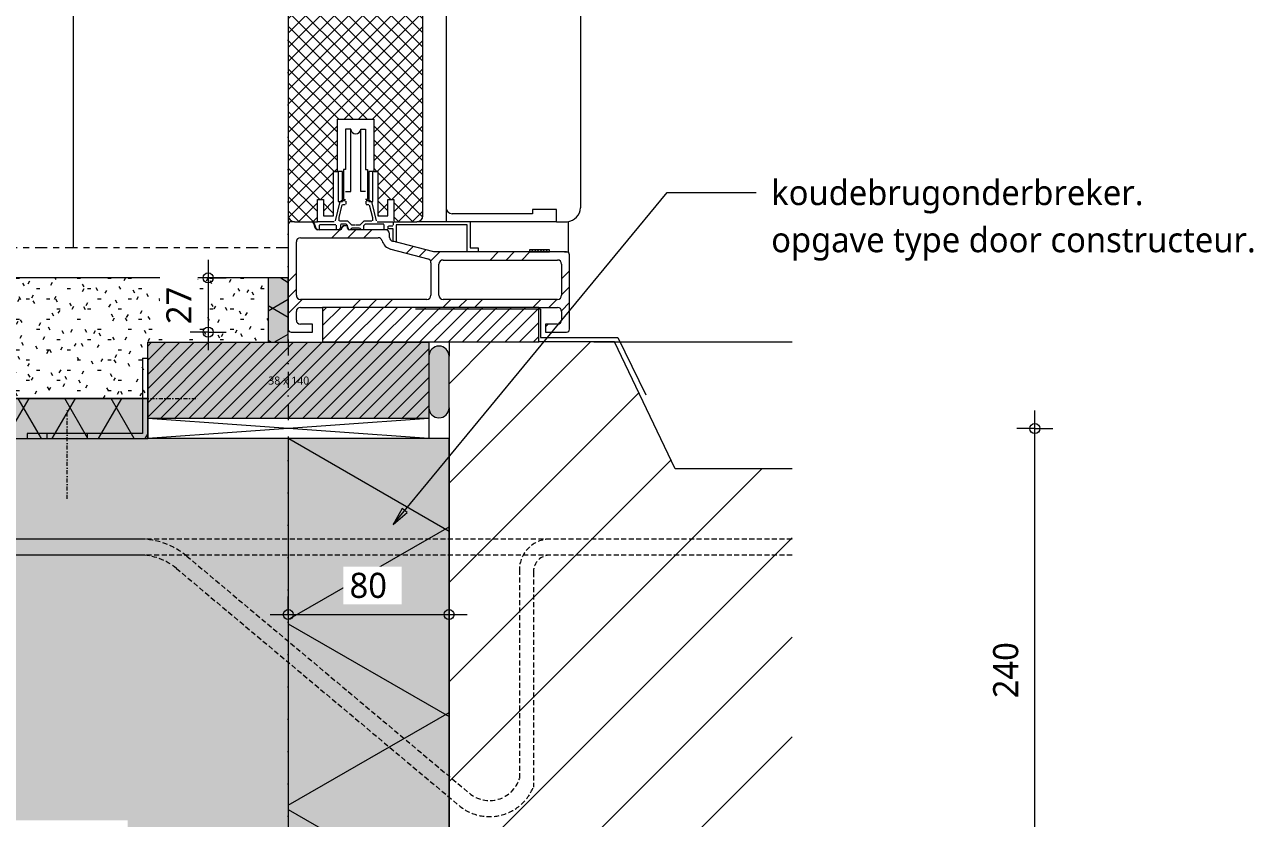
# Model space of a CAD drawing. Header units: millimetres. Extents: x -435 to 27166, y -19117 to 26500.
# Drawn here: x 7391 to 8002, y 19116 to 19512 of the extents above; entities that cross this region are included whole.
import ezdxf

# ---------------------------------------------------------------- set-up
doc = ezdxf.new("R2010")
doc.units = ezdxf.units.MM
for name, pattern in [('MV_center', [15, 6, -3, 3, -3]), ('MV_hidden', [3.75, 2.5, -1.25]), ('MV_stramien', [16, 8, -4, 0, -4]), ('Streep-stip _ detail', [4, 2, -1, 0, -1])]:
    doc.linetypes.add(name, pattern=pattern)
for name, color, linetype, lineweight in [('A-ANNO-DIMS', 211, 'Continuous', 13), ('A-ANNO-DIMS-5', 211, 'Continuous', 13), ('A-ANNO-NOTE', 131, 'Continuous', 18), ('A-DETL', 90, 'Continuous', 13), ('A-DETL-GENF', 92, 'Continuous', 18), ('A-DETL-MEDM', 33, 'Continuous', 18), ('G-ANNO-TEXT', 231, 'Continuous', 13)]:
    doc.layers.add(name, color=color, linetype=linetype, lineweight=lineweight)
doc.styles.add('Segoe UI_1', font='segoeui.ttf', dxfattribs={"height": 4})
doc.styles.add('Segoe UI_3', font='segoeui.ttf', dxfattribs={"height": 12.5})
doc.dimstyles.new('2_5_mm_4', dxfattribs={"dimscale": 304.8, "dimtxt": 13.092049, "dimasz": 0.016404, "dimexe": 0.029528, "dimexo": 0.0625, "dimgap": 0.014764, "dimtad": 1, "dimdec": 0, "dimzin": 0, "dimdsep": 46, "dimtxsty": 'Segoe UI_3', "dimblk1": 'DOTBLANK', "dimblk2": 'DOTBLANK', "dimsah": 1, "dimcen": 0.09, "dimdle": 0.029528, "dimazin": 0, "dimtfac": 1, "dimtdec": 4, "dimtix": 1, "dimtmove": 0, "dimatfit": 3, "dimfxl": 0.029528, "dimfxlon": 1, "dimtvp": 1, "dimtfill": 1, "dimtolj": 1, "dimtzin": 0, "dimarcsym": 2})

# ---------------------------------------------------------------- blocks, each defined once
blk = doc.blocks.new('42 isolatie - Type 1-3766382-Details Appartement')
at = {"layer": 'A-DETL-GENF'}
blk.add_hatch(color=256, dxfattribs=at).paths.add_polyline_path([(33.79, 0.8), (448.39, 0.8), (448.39, 20.8), (33.79, 20.8)])
at = {"layer": 'A-DETL-GENF', "lineweight": 13}
h = blk.add_hatch(dxfattribs=at)
h.set_pattern_fill('FP_94', color=256, style=0, pattern_type=2)
h.set_pattern_definition([(60, (-2355.522, 120.812), (-17.32051, 10), []), (120, (-2355.522, 120.812), (-17.32051, -10), [])])
h.paths.add_polyline_path([(33.79, 0.8), (448.39, 0.8), (448.39, 20.8), (33.79, 20.8)])
at = {"layer": 'A-DETL-GENF'}
for p, q in [((448.39, 20.8), (33.79, 20.8)), ((448.39, 10.8), (448.39, 20.8)), ((448.39, 0.8), (448.39, 10.8)), ((448.39, 0.8), (448.39, 10.8)), ((33.79, 0.8), (448.39, 0.8)), ((33.79, 0.8), (448.39, 0.8))]:
    blk.add_line(p, q, dxfattribs=at)
blk = doc.blocks.new('42 isolatie - Type 1-3765415-Details Appartement')
at = {"layer": 'A-DETL-GENF'}
blk.add_hatch(color=256, dxfattribs=at).paths.add_polyline_path([(0.28, 80.8), (0.28, 0.8), (235.28, 0.8), (235.28, 80.8), (176.12, 80.8)])
at = {"layer": 'A-DETL-GENF', "lineweight": 13}
h = blk.add_hatch(dxfattribs=at)
h.set_pattern_fill('FP_87', color=256, style=0, pattern_type=2)
h.set_pattern_definition([(60, (0, 0), (-69.282, 40), []), (120, (0, 0), (-69.282, -40), [])])
h.paths.add_polyline_path([(0.28, 80.8), (0.28, 0.8), (235.28, 0.8), (235.28, 80.8), (176.12, 80.8)])
at = {"layer": 'A-DETL-GENF'}
for p, q in [((235.28, 80.8), (0.28, 80.8)), ((0.28, 80.8), (0.28, 0.8)), ((235.28, 80.8), (0.28, 80.8)), ((0.28, 80.8), (0.28, 0.8)), ((235.28, 0.8), (235.28, 80.8)), ((235.28, 0.8), (235.28, 80.8)), ((0.28, 0.8), (235.28, 0.8))]:
    blk.add_line(p, q, dxfattribs=at)
blk = doc.blocks.new('42 isolatie - Type 1-3765361-Details Appartement')
at = {"layer": 'A-DETL-GENF'}
blk.add_hatch(color=256, dxfattribs=at).paths.add_polyline_path([(0.28, 0.8), (32.28, 0.8), (32.28, 10.8), (0.28, 10.8)])
at = {"layer": 'A-DETL-GENF', "lineweight": 13}
h = blk.add_hatch(dxfattribs=at)
h.set_pattern_fill('FP_95', color=256, style=0, pattern_type=2)
h.set_pattern_definition([(60, (-2375.531, 120.812), (-12.99038, 7.5), []), (120, (-2375.531, 120.812), (-12.99038, -7.5), [])])
h.paths.add_polyline_path([(0.28, 0.8), (32.28, 0.8), (32.28, 10.8), (0.28, 10.8)])
at = {"layer": 'A-DETL-GENF'}
for p, q in [((32.28, 10.8), (0.28, 10.8)), ((0.28, 10.8), (0.28, 0.8)), ((32.28, 10.8), (0.28, 10.8)), ((32.28, 0.8), (32.28, 10.8)), ((32.28, 0.8), (32.28, 10.8)), ((0.28, 0.8), (6.78, 0.8)), ((0.28, 0.8), (6.78, 0.8)), ((6.78, 0.8), (32.28, 0.8))]:
    blk.add_line(p, q, dxfattribs=at)
blk = doc.blocks.new('00 hout_rechthoekig_sls - SLS 38x140-V76-Details Appartement')
at = {"layer": 'A-DETL-GENF', "lineweight": 13}
blk.add_hatch(color=256, dxfattribs=at).paths.add_polyline_path([(140, -38), (140, 0), (0, 0), (0, -38), (102.67, -38)])
at = {"layer": 'A-DETL-MEDM', "lineweight": 13}
h = blk.add_hatch(dxfattribs=at)
h.set_pattern_fill('FP_96', color=256, style=0, pattern_type=2)
h.set_pattern_definition([(45, (-7451.883, -19353.449), (-3.5355339, 3.5355339), [])])
h.paths.add_polyline_path([(140, -38), (140, 0), (0, 0), (0, -38), (102.67, -38)])
at = {"layer": 'A-DETL-MEDM'}
for p, q in [((0, 0), (140, 0)), ((0, -38), (0, 0)), ((140, 0), (140, -6.94)), ((140, 0), (140, -6.94)), ((140, 0), (140, -6.94)), ((140, -6.94), (140, -32.64)), ((140, -6.94), (140, -32.64)), ((140, -6.94), (140, -32.64)), ((140, -32.64), (140, -38)), ((140, -32.64), (140, -38)), ((140, -32.64), (140, -38)), ((140, -38), (0, -38)), ((140, -38), (0, -38))]:
    blk.add_line(p, q, dxfattribs=at)
blk = doc.blocks.new('30_L-anker - 60x40-3126459-Details Appartement')
at = {"layer": 'A-DETL-GENF'}
for p, q in [((2.5, 60), (0, 60)), ((0, 60), (0, 0)), ((2.5, 2.5), (2.5, 60)), ((0, 50), (2.5, 50)), ((0, 30), (2.5, 30)), ((40, 0), (0, 0)), ((40, 2.5), (2.5, 2.5)), ((40, 2.5), (40, 0))]:
    blk.add_line(p, q, dxfattribs=at)
at = {"layer": 'A-DETL-GENF', "linetype": 'Streep-stip _ detail', "lineweight": 13}
for p, q in [((-30, 40), (15, 40)), ((20, 15), (20, -25))]:
    blk.add_line(p, q, dxfattribs=at)
blk = doc.blocks.new('DIMBLOCK307-Details Appartement')
at = {"layer": 'A-ANNO-DIMS-5'}
for p, q in [((7893.49, 19061.45), (7893.49, 19319.45)), ((7893.49, 19310.45), (7884.49, 19310.45)), ((7893.49, 19310.45), (7902.49, 19310.45)), ((7893.49, 19070.45), (7884.49, 19070.45)), ((7893.49, 19070.45), (7902.49, 19070.45))]:
    blk.add_line(p, q, dxfattribs=at)
for centre in [(7893.49, 19310.45), (7893.49, 19070.45)]:
    blk.add_circle(centre, 2.5, dxfattribs=at)
at = {"layer": 'A-ANNO-DIMS-5', "color": 0, "insert": (7872.69, 19176.17), "char_height": 12.5, "width": 34.2774, "attachment_point": 1, "rotation": 90, "line_spacing_factor": 1.142579, "style": 'Segoe UI_3', "bg_fill": 3, "box_fill_scale": 1.25, "bg_fill_color": 9, "bg_fill_true_color": 13158600, "bg_fill_transparency": 0}
blk.add_mtext('240', dxfattribs=at)
blk = doc.blocks.new('_DotBlank')
at = {"color": 0, "linetype": 'ByBlock', "lineweight": -2}
blk.add_line((-0.5, 0), (-1, 0), dxfattribs=at)
blk.add_circle((0, 0), 0.5, dxfattribs=at)
blk = doc.blocks.new('DIMBLOCK308-Details Appartement')
at = {"layer": 'A-ANNO-DIMS-5'}
for p, q in [((7481.97, 19394.45), (7481.97, 19349.45)), ((7481.97, 19385.45), (7472.97, 19385.45)), ((7481.97, 19385.45), (7490.97, 19385.45)), ((7481.97, 19358.45), (7472.97, 19358.45)), ((7481.97, 19358.45), (7490.97, 19358.45))]:
    blk.add_line(p, q, dxfattribs=at)
for centre in [(7481.97, 19385.45), (7481.97, 19358.45)]:
    blk.add_circle(centre, 2.5, dxfattribs=at)
at = {"layer": 'A-ANNO-DIMS-5', "color": 0, "insert": (7461.16, 19362.43), "char_height": 12.5, "width": 22.8516, "attachment_point": 1, "rotation": 90, "line_spacing_factor": 1.142579, "style": 'Segoe UI_3', "bg_fill": 3, "box_fill_scale": 1.25, "bg_fill_color": 9, "bg_fill_true_color": 13158600, "bg_fill_transparency": 0}
blk.add_mtext('27', dxfattribs=at)
blk = doc.blocks.new('DIMBLOCK309-Details Appartement')
at = {"layer": 'A-ANNO-DIMS-5'}
for p, q in [((7521.88, 19217.83), (7521.88, 19226.83)), ((7601.88, 19217.83), (7601.88, 19226.83)), ((7512.88, 19217.83), (7610.88, 19217.83)), ((7521.88, 19217.83), (7521.88, 19208.83)), ((7601.88, 19217.83), (7601.88, 19208.83))]:
    blk.add_line(p, q, dxfattribs=at)
for centre in [(7521.88, 19217.83), (7601.88, 19217.83)]:
    blk.add_circle(centre, 2.5, dxfattribs=at)
at = {"layer": 'A-ANNO-DIMS-5', "color": 0, "insert": (7552.36, 19238.64), "char_height": 12.5, "width": 22.8516, "attachment_point": 1, "line_spacing_factor": 1.142579, "style": 'Segoe UI_3', "bg_fill": 3, "box_fill_scale": 1.25, "bg_fill_color": 9, "bg_fill_true_color": 13158600, "bg_fill_transparency": 0}
blk.add_mtext('80', dxfattribs=at)

msp = doc.modelspace()

# ---------------------------------------------------------------- hatches: boundary and pattern name
at = {"layer": 'A-DETL-GENF', "lineweight": 13}
h = msp.add_hatch(dxfattribs=at)
h.set_pattern_fill('FP_20', color=250, style=0, pattern_type=2)
h.set_pattern_definition([(45, (0, 0), (-3.5355339, 3.5355339), []), (135, (0, 0), (-3.5355339, -3.5355339), [])])
h.paths.add_polyline_path([(7524.89, 19413.45), (7536.38, 19413.45), (7536.38, 19424.45), (7539.38, 19424.45), (7539.38, 19416.45), (7544.38, 19416.45), (7544.38, 19438.45), (7546.38, 19438.45), (7546.38, 19464.45), (7564.38, 19464.45), (7564.38, 19438.45), (7566.38, 19438.45), (7566.38, 19416.45), (7571.38, 19416.45), (7571.38, 19424.45), (7574.38, 19424.45), (7574.38, 19413.45), (7585.88, 19413.45), (7586.66, 19413.55), (7587.38, 19413.85), (7588, 19414.33), (7588.48, 19414.95), (7588.78, 19415.67), (7588.88, 19416.45), (7588.88, 19525.45), (7588.08, 19526.63), (7587.06, 19527.64), (7585.88, 19528.45), (7576.88, 19533.45), (7576.88, 19555.45), (7533.88, 19555.45), (7533.88, 19533.45), (7524.88, 19528.45), (7524.11, 19528.35), (7523.38, 19528.05), (7522.76, 19527.57), (7522.29, 19526.95), (7521.99, 19526.23), (7521.88, 19525.45), (7521.88, 19416.45), (7521.99, 19415.67), (7522.29, 19414.95), (7522.77, 19414.33), (7523.39, 19413.85), (7524.12, 19413.55)])
h = msp.add_hatch(dxfattribs=at)
h.set_pattern_fill('FP_83', color=254, style=0, pattern_type=2)
h.set_pattern_definition([(45, (0, 0), (-22.45064, 22.45064), []), (45, (7.938, 0), (0, 44.90128), []), (45, (-7.938, 0), (0, 44.90128), [])])
h.paths.add_polyline_path([(7649.88, 19358.45), (7660.77, 19358.5), (7661.13, 19358.65), (7661.44, 19358.89), (7661.68, 19359.2), (7661.83, 19359.56), (7661.88, 19359.95), (7661.83, 19397.27), (7661.68, 19397.63), (7661.44, 19397.94), (7661.13, 19398.18), (7660.77, 19398.33), (7660.38, 19398.38), (7594.24, 19398.38), (7573.84, 19403.69), (7573.35, 19403.91), (7572.93, 19404.22), (7572.59, 19404.63), (7572.36, 19405.11), (7572.24, 19405.63), (7572.24, 19407.45), (7572.17, 19407.97), (7571.97, 19408.45), (7571.65, 19408.86), (7571.24, 19409.18), (7570.76, 19409.38), (7570.24, 19409.45), (7552.23, 19409.48), (7551.86, 19409.68), (7551.63, 19410.03), (7551.57, 19410.45), (7551.54, 19410.87), (7551.32, 19411.22), (7550.95, 19411.42), (7550.74, 19411.45), (7549.23, 19411.42), (7548.86, 19411.22), (7548.63, 19410.87), (7548.57, 19410.45), (7548.54, 19410.03), (7548.32, 19409.68), (7547.95, 19409.48), (7547.74, 19409.45), (7536.79, 19409.5), (7536.37, 19409.65), (7535.99, 19409.89), (7535.67, 19410.2), (7535.44, 19410.58), (7535.29, 19411), (7535.19, 19411.89), (7535.04, 19412.32), (7534.8, 19412.7), (7534.48, 19413.01), (7534.11, 19413.25), (7533.68, 19413.4), (7533.05, 19413.45), (7522.99, 19413.4), (7522.63, 19413.25), (7522.32, 19413.01), (7522.08, 19412.7), (7521.93, 19412.34), (7521.88, 19411.95), (7521.93, 19359.56), (7522.08, 19359.2), (7522.32, 19358.89), (7522.63, 19358.65), (7522.99, 19358.5), (7523.38, 19358.45), (7533.88, 19358.45), (7533.88, 19362.45), (7527.88, 19362.45), (7527.37, 19362.52), (7526.88, 19362.72), (7526.47, 19363.03), (7526.15, 19363.45), (7525.95, 19363.93), (7525.88, 19364.45), (7525.88, 19368.8), (7525.95, 19369.32), (7526.15, 19369.8), (7526.47, 19370.21), (7526.88, 19370.53), (7527.37, 19370.73), (7527.88, 19370.8), (7655.88, 19370.8), (7656.4, 19370.73), (7656.88, 19370.53), (7657.3, 19370.21), (7657.62, 19369.8), (7657.82, 19369.32), (7657.88, 19368.8), (7657.88, 19364.45), (7657.82, 19363.93), (7657.62, 19363.45), (7657.3, 19363.03), (7656.88, 19362.72), (7656.4, 19362.52), (7655.88, 19362.45), (7649.88, 19362.45)])
h.paths.add_polyline_path([(7538.88, 19374.8), (7527.88, 19374.8), (7527.37, 19374.87), (7526.88, 19375.07), (7526.47, 19375.38), (7526.15, 19375.8), (7525.95, 19376.28), (7525.88, 19376.8), (7525.88, 19403.45), (7525.95, 19403.97), (7526.15, 19404.45), (7526.47, 19404.86), (7526.88, 19405.18), (7527.37, 19405.38), (7527.88, 19405.45), (7566.64, 19405.45), (7567.15, 19405.38), (7567.63, 19405.19), (7568.04, 19404.87), (7568.36, 19404.47), (7569.18, 19402.56), (7570.14, 19401.34), (7571.38, 19400.41), (7572.83, 19399.82), (7591.8, 19394.83), (7592.16, 19394.59), (7592.47, 19394.27), (7592.69, 19393.9), (7592.84, 19393.49), (7592.88, 19393.05), (7592.88, 19376.8), (7592.82, 19376.28), (7592.62, 19375.8), (7592.3, 19375.38), (7591.88, 19375.07), (7591.4, 19374.87), (7590.88, 19374.8), (7554.55, 19374.8)])
h.paths.add_polyline_path([(7646.57, 19374.8), (7598.88, 19374.8), (7598.37, 19374.87), (7597.88, 19375.07), (7597.47, 19375.38), (7597.15, 19375.8), (7596.95, 19376.28), (7596.88, 19376.8), (7596.88, 19392.38), (7596.95, 19392.9), (7597.15, 19393.38), (7597.47, 19393.79), (7597.88, 19394.11), (7598.37, 19394.31), (7598.88, 19394.38), (7655.88, 19394.38), (7656.4, 19394.31), (7656.88, 19394.11), (7657.3, 19393.79), (7657.62, 19393.38), (7657.82, 19392.9), (7657.88, 19392.38), (7657.88, 19376.8), (7657.82, 19376.28), (7657.62, 19375.8), (7657.3, 19375.38), (7656.88, 19375.07), (7656.4, 19374.87), (7655.88, 19374.8)])
h = msp.add_hatch(dxfattribs=at)
h.set_pattern_fill('FP_17', color=254, style=0, pattern_type=2)
h.set_pattern_definition([(0, (0, 0), (20.32, 5.08), [1.676, -13.564, 1.676, -13.564, -81.28]), (0, (0, 0), (20.32, 5.08), [-30.48, 1.676, -28.804, 1.676, -13.564, -35.56]), (0, (0, 0), (20.32, 5.08), [-76.2, 1.676, -8.484, 1.676, -23.724]), (120, (7.62, 2.54), (-14.559409, 15.0576362), [1.676, -13.564, 1.676, -13.564, -81.28]), (120, (7.62, 2.54), (-14.559409, 15.0576362), [-30.48, 1.676, -28.804, 1.676, -13.564, -35.56]), (120, (7.62, 2.54), (-14.559409, 15.0576362), [-76.2, 1.676, -8.484, 1.676, -23.724]), (240, (10.16, 12.7), (-5.760591, -20.1376362), [1.676, -13.564, 1.676, -13.564, -81.28]), (240, (10.16, 12.7), (-5.760591, -20.1376362), [-30.48, 1.676, -28.804, 1.676, -13.564, -35.56]), (240, (10.16, 12.7), (-5.760591, -20.1376362), [-76.2, 1.676, -8.484, 1.676, -23.724])])
h.paths.add_polyline_path([(7451.88, 19325.45), (7451.88, 19353.45), (7511.88, 19353.45), (7511.88, 19385.45), (7037.29, 19385.45), (7037.29, 19325.45), (7435.95, 19325.45)])
h = msp.add_hatch(dxfattribs=at)
h.set_pattern_fill('FP_33', color=250, style=0, pattern_type=2)
h.set_pattern_definition([(45, (0, 0), (-3.5355339, 3.5355339), [])])
h.paths.add_polyline_path([(7538.88, 19353.66), (7646.57, 19353.66), (7646.57, 19370.8), (7538.88, 19370.8)])
h = msp.add_hatch(dxfattribs=at)
h.set_pattern_fill('FP_78', color=250, style=0, pattern_type=2)
h.set_pattern_definition([(45, (0, 0), (-24.74874, 24.74874), [])])
h.paths.add_polyline_path([(7673.15, 19070.45), (7772.6, 19070.45), (7772.6, 19290.45), (7714.42, 19290.45), (7684.27, 19353.66), (7601.88, 19353.66), (7601.88, 19070.45)])
at = {"layer": 'A-DETL-GENF'}
for color, points in [(7, [(7596.88, 19315.81), (7598.18, 19315.98), (7599.38, 19316.48), (7600.42, 19317.27), (7601.21, 19318.31), (7601.71, 19319.51), (7601.88, 19320.81), (7601.88, 19346.51), (7601.71, 19347.81), (7601.21, 19349.01), (7600.42, 19350.05), (7599.38, 19350.84), (7598.18, 19351.34), (7596.88, 19351.51), (7595.59, 19351.34), (7594.38, 19350.84), (7593.35, 19350.05), (7592.55, 19349.01), (7592.05, 19347.81), (7591.88, 19346.51), (7591.88, 19320.81), (7592.05, 19319.51), (7592.55, 19318.31), (7593.35, 19317.27), (7594.38, 19316.48), (7595.59, 19315.98)]), (9, [(7469.27, 19065.45), (7521.88, 19065.45), (7521.88, 19305.45), (7037.29, 19305.45), (7037.29, 19115.45), (7441.88, 19115.45), (7441.88, 19065.45), (7468.62, 19065.45)])]:
    msp.add_hatch(color=color, dxfattribs=at).paths.add_polyline_path(points)
at = {"layer": 'G-ANNO-TEXT'}
msp.add_hatch(color=7, dxfattribs=at).paths.add_polyline_path([(7574.01, 19262.7), (7580.97, 19268.63), (7578.52, 19270.65)])

# ---------------------------------------------------------------- linework, layer by layer
at = {"layer": 'A-DETL'}
for p, q in [((7414.88, 19400.45), (7414.88, 19709.02)), ((7600.38, 19709.02), (7600.38, 19420.45)), ((7667.38, 19709.02), (7667.38, 19420.36)), ((7655.38, 19413.45), (7660.75, 19413.45))]:
    msp.add_line(p, q, dxfattribs=at)
at = {"layer": 'A-DETL', "linetype": 'MV_stramien', "lineweight": 18}
msp.add_line((7521.88, 19709.02), (7521.88, 18717.93), dxfattribs=at)
at = {"layer": 'A-DETL', "lineweight": 18}
for p, q in [((7521.88, 19525.45), (7521.88, 19416.45)), ((7588.88, 19416.45), (7588.88, 19525.45)), ((7546.38, 19438.45), (7546.38, 19464.45)), ((7546.38, 19464.45), (7564.38, 19464.45)), ((7564.38, 19464.45), (7564.38, 19438.45)), ((7550.38, 19459.45), (7550.38, 19439.45)), ((7552.93, 19459.45), (7550.38, 19459.45)), ((7552.93, 19428.45), (7552.93, 19459.45)), ((7557.93, 19428.45), (7557.93, 19459.45)), ((7557.93, 19459.45), (7560.38, 19459.45)), ((7560.38, 19459.45), (7560.38, 19439.45)), ((7549.38, 19439.45), (7549.38, 19424.45)), ((7550.38, 19439.45), (7549.38, 19439.45)), ((7560.38, 19439.45), (7561.38, 19439.45)), ((7561.38, 19439.45), (7561.38, 19424.45)), ((7544.38, 19416.45), (7544.38, 19438.45)), ((7544.38, 19438.45), (7546.38, 19438.45)), ((7548.78, 19438.45), (7546.38, 19438.45)), ((7546.78, 19438.45), (7546.78, 19423.45)), ((7548.78, 19423.45), (7548.78, 19438.45)), ((7561.98, 19438.45), (7561.98, 19423.45)), ((7564.38, 19438.45), (7561.98, 19438.45)), ((7563.98, 19423.45), (7563.98, 19438.45)), ((7564.38, 19438.45), (7566.38, 19438.45)), ((7566.38, 19438.45), (7566.38, 19416.45)), ((7550.38, 19428.45), (7552.93, 19428.45)), ((7560.38, 19428.45), (7557.93, 19428.45)), ((7536.38, 19413.45), (7536.38, 19424.45)), ((7536.38, 19424.45), (7539.38, 19424.45)), ((7539.38, 19424.45), (7539.38, 19416.45)), ((7547.58, 19423.45), (7545.23, 19413.85)), ((7546.78, 19423.45), (7548.78, 19423.45)), ((7547.21, 19415.61), (7548.73, 19421.81)), ((7548.1, 19423.96), (7550.26, 19423.96)), ((7548.92, 19421.96), (7550.26, 19421.96)), ((7549.38, 19424.45), (7550.38, 19424.45)), ((7550.46, 19423.76), (7550.46, 19422.16)), ((7561.38, 19424.45), (7560.38, 19424.45)), ((7560.46, 19423.76), (7560.46, 19422.16)), ((7560.66, 19423.96), (7562.81, 19423.96)), ((7560.66, 19421.96), (7562, 19421.96)), ((7561.98, 19423.45), (7563.98, 19423.45)), ((7562.19, 19421.81), (7563.71, 19415.61)), ((7563.33, 19423.45), (7565.68, 19413.85)), ((7571.38, 19416.45), (7571.38, 19424.45)), ((7571.38, 19424.45), (7574.38, 19424.45)), ((7574.38, 19424.45), (7574.38, 19413.45)), ((7539.38, 19416.45), (7544.38, 19416.45)), ((7547.21, 19413.91), (7547.21, 19415.61)), ((7563.71, 19415.61), (7563.71, 19413.91)), ((7566.38, 19416.45), (7571.38, 19416.45)), ((7600.38, 19420.45), (7600.38, 19413.45)), ((7643.38, 19417.45), (7603.38, 19417.45)), ((7655.38, 19419.45), (7643.38, 19419.45)), ((7643.38, 19419.45), (7643.38, 19417.45)), ((7655.38, 19413.45), (7655.38, 19419.45)), ((7521.88, 19411.95), (7521.88, 19359.95)), ((7524.89, 19413.45), (7523.38, 19413.45)), ((7524.89, 19413.45), (7536.38, 19413.45)), ((7544.75, 19413.46), (7536.38, 19413.46)), ((7537.21, 19411.76), (7537.21, 19409.69)), ((7547.74, 19409.45), (7537.24, 19409.45)), ((7545.51, 19411.96), (7537.41, 19411.96)), ((7545.71, 19411.76), (7545.71, 19409.66)), ((7545.71, 19411.76), (7545.71, 19409.66)), ((7546.96, 19409.46), (7545.91, 19409.46)), ((7551.46, 19413.71), (7547.41, 19413.71)), ((7547.81, 19412.01), (7547.81, 19410.31)), ((7550.75, 19412.21), (7548.01, 19412.21)), ((7550.74, 19411.45), (7549.44, 19411.45)), ((7550.75, 19412.21), (7551.36, 19411.61)), ((7551.36, 19410.31), (7551.36, 19411.61)), ((7551.46, 19413.71), (7553.46, 19411.71)), ((7570.24, 19409.45), (7552.44, 19409.45)), ((7553.4, 19410.16), (7552.77, 19409.52)), ((7555.26, 19411.71), (7553.46, 19411.71)), ((7557.37, 19410.21), (7553.54, 19410.21)), ((7557.46, 19411.71), (7555.66, 19411.71)), ((7559.46, 19413.71), (7557.46, 19411.71)), ((7557.52, 19410.16), (7558.15, 19409.52)), ((7559.26, 19409.46), (7558.29, 19409.46)), ((7563.51, 19413.71), (7559.46, 19413.71)), ((7560.16, 19412.21), (7559.46, 19411.51)), ((7559.46, 19409.66), (7559.46, 19411.51)), ((7569.36, 19412.21), (7560.16, 19412.21)), ((7566.17, 19413.46), (7573.91, 19413.46)), ((7569.56, 19409.66), (7569.56, 19412.01)), ((7571.36, 19409.46), (7569.76, 19409.46)), ((7571.56, 19410.21), (7571.56, 19411.21)), ((7571.56, 19409.66), (7571.56, 19411.21)), ((7571.81, 19411.46), (7573.91, 19411.46)), ((7574.14, 19409.96), (7571.84, 19409.96)), ((7574.14, 19403.41), (7574.14, 19409.96)), ((7574.16, 19411.71), (7574.16, 19413.21)), ((7574.38, 19413.45), (7585.88, 19413.45)), ((7575.64, 19411.96), (7575.64, 19403.02)), ((7610.89, 19411.96), (7575.64, 19411.96)), ((7655.38, 19413.45), (7585.88, 19413.45)), ((7610.89, 19398.38), (7610.89, 19411.96)), ((7612.39, 19413.45), (7612.39, 19400.38)), ((7661.38, 19398.39), (7661.38, 19413.55)), ((7525.88, 19376.8), (7525.88, 19403.45)), ((7527.88, 19405.45), (7566.64, 19405.45)), ((7572.24, 19405.63), (7572.24, 19407.45)), ((7594.24, 19398.38), (7573.84, 19403.69)), ((7572.83, 19399.82), (7591.39, 19394.99)), ((7660.38, 19398.38), (7594.24, 19398.38)), ((7612.39, 19400.38), (7616.39, 19400.38)), ((7616.39, 19400.38), (7616.39, 19398.38)), ((7651.89, 19399.45), (7641.89, 19399.45)), ((7641.89, 19399.45), (7641.89, 19398.45)), ((7642.57, 19398.45), (7641.89, 19399.13)), ((7641.89, 19398.45), (7651.89, 19398.45)), ((7643.98, 19398.45), (7642.98, 19399.45)), ((7645.39, 19398.45), (7644.39, 19399.45)), ((7646.8, 19398.45), (7645.8, 19399.45)), ((7648.21, 19398.45), (7647.21, 19399.45)), ((7649.62, 19398.45), (7648.62, 19399.45)), ((7651.03, 19398.45), (7650.03, 19399.45)), ((7651.89, 19398.45), (7651.89, 19399.45)), ((7659.38, 19398.39), (7661.38, 19398.39)), ((7661.88, 19359.95), (7661.88, 19396.88)), ((7592.88, 19393.05), (7592.88, 19376.8)), ((7596.88, 19376.8), (7596.88, 19392.38)), ((7598.88, 19394.38), (7655.88, 19394.38)), ((7657.88, 19392.38), (7657.88, 19376.8)), ((7511.88, 19385.45), (7037.29, 19385.45)), ((7590.88, 19374.8), (7527.88, 19374.8)), ((7655.88, 19374.8), (7598.88, 19374.8)), ((7525.88, 19364.45), (7525.88, 19368.8)), ((7527.88, 19370.8), (7538.88, 19370.8)), ((7538.88, 19370.8), (7538.88, 19353.66)), ((7646.57, 19370.8), (7538.88, 19370.8)), ((7647.47, 19369.98), (7585.17, 19369.98)), ((7646.57, 19370.8), (7655.88, 19370.8)), ((7646.57, 19353.66), (7646.57, 19370.8)), ((7647.47, 19369.98), (7647.47, 19355.78)), ((7647.47, 19368.95), (7647.47, 19355.78)), ((7657.88, 19368.8), (7657.88, 19364.45)), ((7533.88, 19362.45), (7527.88, 19362.45)), ((7533.88, 19358.45), (7533.88, 19362.45)), ((7655.88, 19362.45), (7649.88, 19362.45)), ((7649.88, 19362.45), (7649.88, 19358.45)), ((7523.38, 19358.45), (7533.88, 19358.45)), ((7538.88, 19353.66), (7646.57, 19353.66)), ((7601.88, 19353.66), (7601.88, 19346.51)), ((7684.27, 19353.66), (7646.57, 19353.66)), ((7647.47, 19355.78), (7685.97, 19355.78)), ((7647.47, 19355.78), (7685.97, 19355.78)), ((7649.88, 19358.45), (7660.38, 19358.45)), ((7673.88, 19353.66), (7772.6, 19353.66)), ((7714.42, 19290.45), (7684.27, 19353.66)), ((7685.97, 19355.78), (7699.9, 19327.23)), ((7685.97, 19355.78), (7699.9, 19327.23)), ((7591.88, 19346.51), (7591.88, 19320.81)), ((7601.88, 19320.81), (7601.88, 19346.51)), ((7037.29, 19325.45), (7451.88, 19325.45)), ((7601.88, 19320.81), (7601.88, 19070.45)), ((7591.88, 19315.45), (7451.88, 19305.45)), ((7591.88, 19305.45), (7451.88, 19315.45)), ((7591.88, 19315.45), (7591.88, 19305.45)), ((7521.88, 19305.45), (7451.88, 19305.45)), ((7772.6, 19290.45), (7714.42, 19290.45))]:
    msp.add_line(p, q, dxfattribs=at)
at = {"layer": 'A-DETL', "linetype": 'MV_center', "lineweight": 18}
msp.add_line((7521.88, 19400.45), (7037.29, 19400.45), dxfattribs=at)
at = {"layer": 'A-DETL', "linetype": 'MV_hidden', "lineweight": 18}
for p, q in [((7772.6, 19255.45), (7042.29, 19255.45)), ((7447.99, 19255.45), (7047.43, 19255.45)), ((7772.6, 19255.45), (7652.29, 19255.45)), ((7772.6, 19247.45), (7042.29, 19247.45)), ((7447.99, 19247.45), (7042.29, 19247.45)), ((7471.31, 19246.96), (7612.03, 19128.88)), ((7772.6, 19247.45), (7652.29, 19247.45)), ((7466.16, 19240.83), (7606.88, 19122.75)), ((7636.88, 19240.05), (7636.88, 19136.07)), ((7643.88, 19239.05), (7643.88, 19131.92))]:
    msp.add_line(p, q, dxfattribs=at)
at = {"layer": 'A-DETL', "lineweight": 18}
for centre, radius, start, end in [((7555.43, 19459.65), 2.5, 186.10041, 270), ((7555.43, 19459.65), 2.5, 270, 355.23292), ((7524.89, 19416.46), 3.01, 180.19485, 270), ((7585.88, 19416.45), 3, 270, 0), ((7603.38, 19420.45), 3, 180, 270), ((7523.38, 19411.95), 1.5, 90, 180), ((7533.24, 19411.45), 2, 360, 89.99997), ((7532.39, 19411.19), 2.52, 1.62131, 47.43581), ((7536.7, 19411.26), 1.8, 179.99999, 281.03012), ((7537.24, 19411.45), 2, 180, 270), ((7546.96, 19410.31), 0.85, 270, 0), ((7547.74, 19410.3), 0.85, 270, 10.00798), ((7549.44, 19410.6), 0.85, 90, 190.00798), ((7550.74, 19410.6), 0.85, 349.99202, 90), ((7552.21, 19410.31), 0.85, 180, 270), ((7552.44, 19410.3), 0.85, 169.99202, 270), ((7570.24, 19407.45), 2, 0.00008, 90), ((7527.88, 19403.45), 2, 90, 180), ((7566.64, 19403.45), 2, 15.80872, 90), ((7574.34, 19405.63), 6, 195.80872, 255.4), ((7574.49, 19405.86), 2.27, 185.89394, 253.12115), ((7660.38, 19396.88), 1.5, 0, 90), ((7590.88, 19393.05), 2, 360, 75.4), ((7598.88, 19392.38), 2, 90, 180), ((7655.88, 19392.38), 2, 0, 90), ((7527.88, 19376.8), 2, 180, 270), ((7590.88, 19376.8), 2, 270, 0), ((7598.88, 19376.8), 2, 180, 270), ((7655.88, 19376.8), 2, 270, 0), ((7527.88, 19368.8), 2, 90, 180), ((7655.88, 19368.8), 2, 0, 90), ((7523.38, 19359.95), 1.5, 180, 270), ((7527.88, 19364.45), 2, 180, 270), ((7655.88, 19364.45), 2, 270, 0), ((7660.38, 19359.95), 1.5, 270, 0), ((7596.88, 19346.51), 5, 0, 180), ((7596.88, 19320.81), 5, 180, 0)]:
    msp.add_arc(centre, radius, start, end, dxfattribs=at)
at = {"layer": 'A-DETL'}
msp.add_arc((7659.95, 19420.86), 7.45, 276.16966, 356.16966, dxfattribs=at)
at = {"layer": 'A-DETL', "linetype": 'MV_hidden', "lineweight": 18}
for centre, radius, start, end in [((7447.99, 19219.17), 36.28, 50, 90), ((7652.29, 19240.05), 15.4, 90, 180), ((7447.99, 19219.17), 28.28, 50, 90), ((7652.29, 19239.05), 8.4, 90, 180), ((7622.04, 19140.82), 15.58, 230, 342.23855), ((7622.04, 19140.82), 23.58, 230, 337.83502)]:
    msp.add_arc(centre, radius, start, end, dxfattribs=at)
at = {"layer": 'G-ANNO-TEXT', "color": 250}
for p, q in [((7574.01, 19262.7), (7710.52, 19427.97)), ((7710.52, 19427.97), (7754.75, 19427.97)), ((7578.52, 19270.65), (7574.01, 19262.7)), ((7574.01, 19262.7), (7580.97, 19268.63)), ((7580.97, 19268.63), (7578.52, 19270.65))]:
    msp.add_line(p, q, dxfattribs=at)

# ---------------------------------------------------------------- block references
at = {"layer": 'A-DETL-GENF'}
for name, p, rotation in [('42 isolatie - Type 1-3765361-Details Appartement', (7522.68, 19353.17), 90), ('30_L-anker - 60x40-3126459-Details Appartement', (7451.88, 19305.45), 90.00000000000392), ('42 isolatie - Type 1-3765415-Details Appartement', (7602.68, 19070.17), 90.00000000000487)]:
    msp.add_blockref(name, p, dxfattribs=dict(at, rotation=rotation))
msp.add_blockref('42 isolatie - Type 1-3766382-Details Appartement', (7003.5, 19304.65), dxfattribs=at)
at = {"layer": 'A-DETL-MEDM', "lineweight": 13}
msp.add_blockref('00 hout_rechthoekig_sls - SLS 38x140-V76-Details Appartement', (7451.88, 19353.45), dxfattribs=at)

# ---------------------------------------------------------------- texts
at = {"layer": 'A-ANNO-NOTE', "lineweight": 13, "insert": (7511.92, 19336.36), "char_height": 4, "width": 27.6582, "attachment_point": 1, "style": 'Segoe UI_1'}
msp.add_mtext('38 x 140', dxfattribs=at)
at = {"layer": 'G-ANNO-TEXT', "color": 7, "char_height": 12.5, "attachment_point": 1, "style": 'Segoe UI_3'}
for s, insert, width in [('koudebrugonderbreker.', (7762.25, 19434.22), 222.0674), ('opgave type door constructeur.', (7762.25, 19410.74), 294.2193)]:
    msp.add_mtext(s, dxfattribs=dict(at, insert=insert, width=width))

# ---------------------------------------------------------------- dimensions: what is measured, and where the dimension line sits
at = {"layer": 'A-ANNO-DIMS'}
dim = msp.add_linear_dim(base=(7893.49, 19310.45), p1=(7884.49, 19070.45), p2=(7884.49, 19310.45), angle=90, dimstyle='2_5_mm_4', override={"dimpost": '<>', "dimfxl": 240}, dxfattribs=at)
dim.commit()
dim.dimension.update_dxf_attribs({"geometry": 'DIMBLOCK307-Details Appartement', "text_midpoint": (7882.53, 19190.45)})

# ---------------------------------------------------------------- next in the draw order: dimensions: what is measured, and where the dimension line sits
dim = msp.add_linear_dim(base=(7481.97, 19358.45), p1=(7490.97, 19385.45), p2=(7490.97, 19358.45), angle=90, dimstyle='2_5_mm_4', override={"dimpost": '<>', "dimfxl": 27}, dxfattribs=at)
dim.commit()
dim.dimension.update_dxf_attribs({"geometry": 'DIMBLOCK308-Details Appartement', "text_midpoint": (7471.11, 19371.95)})
dim = msp.add_linear_dim(base=(7601.88, 19217.83), p1=(7521.88, 19226.83), p2=(7601.88, 19226.83), dimstyle='2_5_mm_4', override={"dimpost": '<>', "dimfxl": 80}, dxfattribs=at)
dim.commit()
dim.dimension.update_dxf_attribs({"geometry": 'DIMBLOCK309-Details Appartement', "text_midpoint": (7561.88, 19228.79)})

doc.saveas('drawing.dxf')
